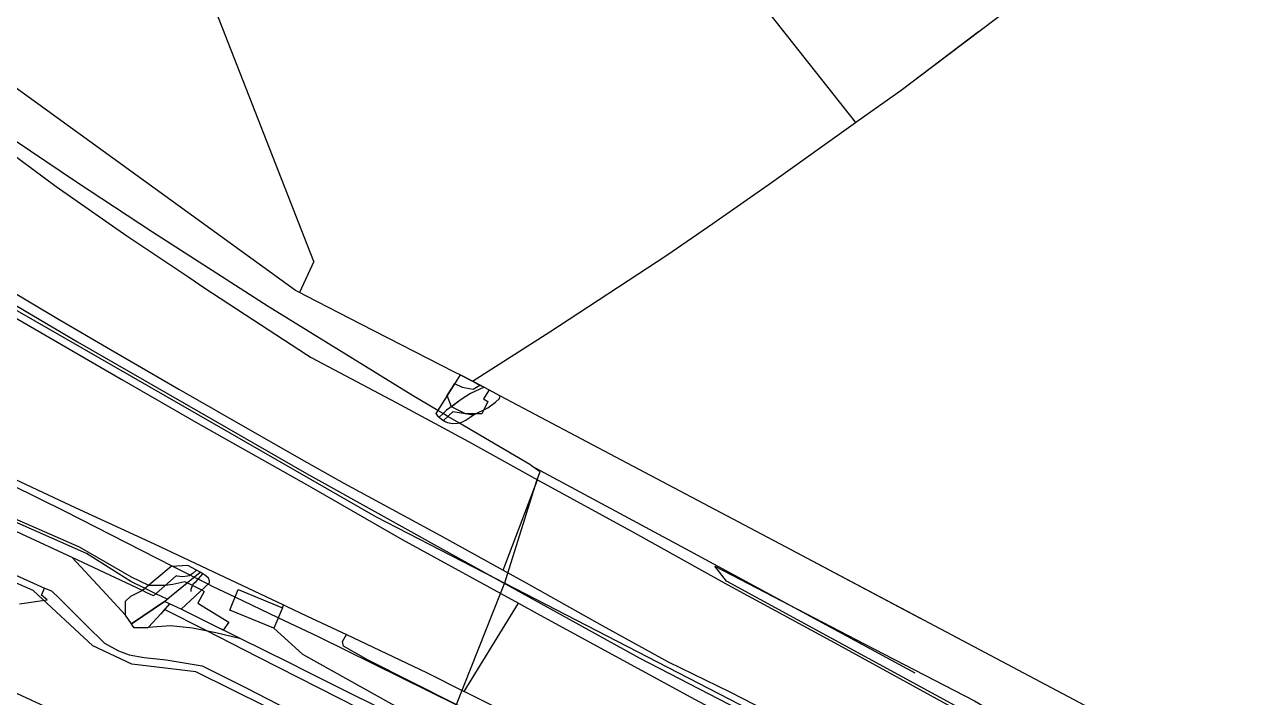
# Model space of a CAD drawing. Header units: millimetres. Extents: x 111502 to 977541, y 8702 to 1044108.
# Drawn here: x 975663.2 to 975899.7, y 476079.6 to 476211.1 of the extents above; entities that cross this region are included whole.
import ezdxf

# ---------------------------------------------------------------- set-up
doc = ezdxf.new("R2010")
doc.units = ezdxf.units.MM
doc.header["$LTSCALE"] = 0.25
doc.layers.add('X HVSS Site Background', color=8, linetype='Continuous')

# ---------------------------------------------------------------- blocks, each defined once
blk = doc.blocks.new('OS MAP')
at = {"layer": 'X HVSS Site Background'}
for points in [[(489069.49, 240940.5), (489092.5, 240925.08), (489114.61, 240910.28), (489143.44, 240890.98), (489166.22, 240876.35), (489199.3, 240853.06), (489223.87, 240836.73), (489269.62, 240806.38), (489302.27, 240784.61), (489326.42, 240769.22), (489369.36, 240741.84), (489396.31, 240725.09), (489428.2, 240706.47), (489455.32, 240690.48), (489500, 240664.75), (489529.59, 240648.27), (489564.93, 240628.79), (489595.97, 240612.71), (489616.37, 240602.3)], [(489498.63, 240700.12), (489497.9, 240700.5), (489441.24, 240741.57), (489413.65, 240761.27), (489403.84, 240768.03), (489372.08, 240790.4), (489343.44, 240810.9), (489333.47, 240818.46), (489304.11, 240843.25), (489277.74, 240863.95), (489277.48, 240864.85)], [(489501.43, 240706.13), (489480.79, 240759.13), (489461.88, 240806.83), (489474.04, 240810.4), (489484.99, 240816.56), (489495.94, 240829.18), (489508.03, 240846.4), (489505.59, 240849.83), (489510.63, 240855.46)], [(489530.16, 240830.73), (489607.14, 240733.31)], [(489543.94, 240666.26), (489543.59, 240666.51), (489529.73, 240674.66), (489527.59, 240675.92), (489526.66, 240676.46), (489525.62, 240677.07), (489520.72, 240679.96), (489492.52, 240697.4), (489470.01, 240711.91), (489455.17, 240721.67), (489430.99, 240737.9), (489409.69, 240752.26)], [(489607.14, 240733.31), (489607.4, 240733.5), (489616, 240739.6), (489631.13, 240751.05)], [(489532.4, 240682.8), (489547.5, 240692.4), (489570.3, 240707.4), (489579.3, 240713.6), (489590.7, 240721.6), (489607.14, 240733.31)], [(489501.43, 240706.13), (489498.63, 240700.12)], [(489437.31, 240700.09), (489513.49, 240656.36), (489538.68, 240643.35)], [(489532.4, 240682.8), (489529.98, 240684.03), (489528.9, 240684.58), (489510.6, 240693.9), (489500, 240699.4), (489498.63, 240700.12)], [(489528.28, 240677.81), (489527.47, 240680.02), (489528.35, 240681.42), (489528.92, 240682.35), (489530.36, 240681.63), (489532.51, 240681.24), (489533.85, 240682.04)], [(489532.4, 240682.8), (489532.6, 240682.7), (489533.85, 240682.04)], [(489533.85, 240682.04), (489534.66, 240681.61)], [(489534.66, 240681.61), (489532, 240680.4), (489530.2, 240679.2), (489528.28, 240677.81)], [(489535.64, 240681.09), (489534.55, 240679.36), (489535.42, 240678.83), (489534.63, 240677.22), (489534.24, 240676.42), (489533.01, 240676.4), (489531.53, 240676.39), (489531.04, 240676.38), (489530.78, 240676.52), (489528.28, 240677.81)], [(489534.66, 240681.61), (489535.64, 240681.09)], [(489535.64, 240681.09), (489537.81, 240679.93), (489561.4, 240667.4), (489593.4, 240650.5), (489619.76, 240636.53)], [(489330.47, 240652.12), (489336.23, 240668.04), (489349.25, 240678.94), (489366.45, 240678.86), (489375.6, 240675.54), (489397.79, 240665.46), (489426.32, 240652.58), (489448.94, 240642.4)], [(489606.89, 240562.24), (489594.63, 240568.49), (489547.22, 240591.98), (489512.93, 240608.92), (489478.43, 240626.06), (489465.94, 240627.54), (489458.32, 240631.14), (489446.68, 240641.93), (489366.24, 240677.28)], [(489476.72, 240643.41), (489476.29, 240643.63), (489473.97, 240643.11), (489472.45, 240642.87), (489469.23, 240642.9), (489465.91, 240644.53), (489455.75, 240650.36), (489439.33, 240657.52), (489424.71, 240664.6), (489424.21, 240664.84), (489411.22, 240671.02)], [(489480.81, 240643.13), (489478.87, 240644.12), (489478.07, 240644.53), (489477.3, 240644.92), (489473.97, 240646.62), (489452.92, 240657.37), (489426.83, 240670.22), (489425.53, 240670.85)], [(489468.05, 240641.9), (489454.28, 240648.33), (489444.5, 240652.9), (489421.23, 240663.64), (489415.7, 240666.2), (489410.17, 240668.74)], [(489472.83, 240640.2), (489470.66, 240641.26), (489468.53, 240642.31), (489465.76, 240643.66), (489457.09, 240649.17), (489440.81, 240656.37), (489423.21, 240664.44), (489420.27, 240665.78), (489410.81, 240670.13)], [(489543.94, 240666.26), (489574.74, 240649.64), (489618.71, 240625.87)], [(489545.58, 240665.1), (489543.94, 240666.26)], [(489595.88, 240549), (489589.55, 240553.25), (489567.96, 240563.2), (489538.33, 240575.47), (489493.46, 240597.7), (489475.89, 240609.34), (489467.63, 240613.36), (489449.85, 240618.86), (489427.84, 240629.02)], [(489538.68, 240643.35), (489538.91, 240644.06), (489544.99, 240663.56), (489545.58, 240665.1)], [(489444.02, 240639.31), (489449.42, 240640.12), (489448.3, 240641.03), (489448.94, 240642.4)], [(489448.94, 240642.4), (489450.27, 240641.87), (489451.88, 240640.29), (489457.08, 240635.09), (489460.61, 240631.65), (489463.34, 240630.12), (489465.45, 240629.33), (489468.37, 240628.85), (489472.63, 240628.38), (489479.66, 240627.19), (489488.23, 240622.9), (489494.45, 240619.71), (489505.8, 240614.1), (489519.31, 240607.09), (489522.77, 240605.36)], [(489468.05, 240641.9), (489465.67, 240640.76), (489464.7, 240639.86)], [(489472.83, 240640.2), (489473.65, 240640.87), (489476.72, 240643.41)], [(489480.04, 240641.75), (489479.58, 240641.98), (489477.79, 240642.88), (489476.72, 240643.41)], [(489529.2, 240619.58), (489502.38, 240632.85), (489494.51, 240636.59), (489486.1, 240640.59), (489481.78, 240642.64), (489480.81, 240643.13)], [(489529.2, 240619.58), (489529.25, 240619.65), (489537.89, 240641.34), (489538.66, 240643.27), (489538.68, 240643.35)], [(489538.68, 240643.35), (489586.43, 240618.71), (489616.47, 240603.37)], [(489464.68, 240637.07), (489464.7, 240639.86)], [(489465.87, 240635.41), (489472.35, 240639.8), (489472.83, 240640.2)], [(489480.04, 240641.75), (489478.79, 240639.47), (489484.87, 240635.74), (489483.76, 240634.19), (489479.62, 240636.24), (489475.55, 240638.25), (489473.32, 240639.33), (489472.94, 240638.9), (489472.32, 240638.21)], [(489472.32, 240638.21), (489471.58, 240637.39), (489469.19, 240634.73), (489469.08, 240634.6), (489466.42, 240634.63)], [(489611.59, 240567.9), (489540.57, 240603.8), (489514.13, 240616.95), (489490.57, 240628.89), (489480.29, 240634.14), (489472.32, 240638.21)], [(489465.87, 240635.41), (489464.68, 240637.07)], [(489466.42, 240634.63), (489466.1, 240635.08), (489465.87, 240635.41)]]:
    blk.add_lwpolyline(points, dxfattribs=at)
at = {"layer": 'X HVSS Site Background', "flags": 128}
for points in [[(489498.63, 240700.12), (489497.9, 240700.5), (489497.9, 240700.5), (489441.24, 240741.57), (489441.24, 240741.57), (489413.65, 240761.27), (489413.65, 240761.27), (489403.84, 240768.03), (489403.84, 240768.03), (489372.08, 240790.4), (489372.08, 240790.4), (489343.44, 240810.9), (489343.44, 240810.9), (489333.47, 240818.46), (489333.47, 240818.46), (489304.11, 240843.25), (489304.11, 240843.25), (489277.74, 240863.95), (489277.74, 240863.95), (489277.48, 240864.85)], [(489607.14, 240733.31), (489607.4, 240733.5), (489607.4, 240733.5), (489616, 240739.6), (489616, 240739.6), (489637.8, 240756.1)], [(489501.43, 240706.13), (489480.79, 240759.13), (489480.79, 240759.13), (489461.88, 240806.83), (489461.88, 240806.83), (489474.04, 240810.4), (489474.04, 240810.4), (489484.99, 240816.56), (489484.99, 240816.56), (489495.94, 240829.18), (489495.94, 240829.18), (489508.03, 240846.4), (489508.03, 240846.4), (489505.59, 240849.83), (489505.59, 240849.83), (489510.63, 240855.46)], [(489530.16, 240830.73), (489607.14, 240733.31)], [(489442.09, 240727.56), (489451.2, 240720.8), (489451.2, 240720.8), (489465, 240711.2), (489465, 240711.2), (489477.04, 240703.1), (489477.04, 240703.1), (489480, 240701.1), (489480, 240701.1), (489488.07, 240695.82), (489488.07, 240695.82), (489500, 240688), (489500, 240688), (489500.9, 240687.4), (489500.9, 240687.4), (489517.5, 240678.6), (489517.5, 240678.6), (489531.6, 240671), (489531.6, 240671), (489545.1, 240663.5)], [(489532.4, 240682.8), (489547.5, 240692.4), (489547.5, 240692.4), (489570.3, 240707.4), (489570.3, 240707.4), (489579.3, 240713.6), (489579.3, 240713.6), (489590.7, 240721.6), (489590.7, 240721.6), (489607.14, 240733.31)], [(489391.35, 240731.17), (489397.5, 240727.3), (489397.5, 240727.3), (489411, 240719.1), (489411, 240719.1), (489424.3, 240711.3), (489424.3, 240711.3), (489437.2, 240703.5), (489437.2, 240703.5), (489451.3, 240695.1), (489451.3, 240695.1), (489461.8, 240689), (489461.8, 240689), (489475.1, 240681.2), (489475.1, 240681.2), (489490.3, 240672.5), (489490.3, 240672.5), (489500, 240667), (489500, 240667), (489507.3, 240662.9), (489507.3, 240662.9), (489526, 240652.7), (489526, 240652.7), (489538.37, 240645.89)], [(489501.43, 240706.13), (489498.63, 240700.12)], [(489436.56, 240699.11), (489441.7, 240696.1), (489441.7, 240696.1), (489464, 240683.1), (489464, 240683.1), (489478.9, 240674.5), (489478.9, 240674.5), (489500, 240662.6), (489500, 240662.6), (489500.9, 240662.1), (489500.9, 240662.1), (489518.7, 240651.9), (489518.7, 240651.9), (489541.37, 240639.43)], [(489529.98, 240684.03), (489528.9, 240684.58), (489528.9, 240684.58), (489510.6, 240693.9), (489510.6, 240693.9), (489500, 240699.4), (489500, 240699.4), (489498.63, 240700.12)], [(489529.98, 240684.03), (489528.35, 240681.42), (489528.35, 240681.42), (489525.24, 240676.46), (489525.24, 240676.46), (489525.6, 240676), (489525.6, 240676), (489525.88, 240675.78)], [(489529.98, 240684.03), (489532.4, 240682.8)], [(489532.4, 240682.8), (489532.6, 240682.7), (489532.6, 240682.7), (489534.66, 240681.61)], [(489534.66, 240681.61), (489532, 240680.4), (489532, 240680.4), (489530.2, 240679.2), (489530.2, 240679.2), (489528, 240677.6), (489528, 240677.6), (489527.3, 240677.1), (489527.3, 240677.1), (489526.6, 240676.4), (489526.6, 240676.4), (489525.88, 240675.78)], [(489532.6, 240676.2), (489535.4, 240677.6), (489535.4, 240677.6), (489536.9, 240678.7), (489536.9, 240678.7), (489537.7, 240679.4), (489537.7, 240679.4), (489537.81, 240679.93)], [(489534.66, 240681.61), (489537.81, 240679.93)], [(489537.81, 240679.93), (489561.4, 240667.4), (489561.4, 240667.4), (489593.4, 240650.5), (489593.4, 240650.5), (489658.3, 240616.1), (489658.3, 240616.1), (489664.1, 240613), (489664.1, 240613), (489669.8, 240609.9), (489669.8, 240609.9), (489676.6, 240605.8), (489676.6, 240605.8), (489683.3, 240601.6)], [(489330.47, 240652.12), (489336.23, 240668.04), (489336.23, 240668.04), (489349.25, 240678.94), (489349.25, 240678.94), (489366.45, 240678.86), (489366.45, 240678.86), (489375.6, 240675.54), (489375.6, 240675.54), (489397.79, 240665.46), (489397.79, 240665.46), (489426.32, 240652.58), (489426.32, 240652.58), (489448.94, 240642.4)], [(489682.9, 240530.39), (489667.45, 240535.68), (489667.45, 240535.68), (489643.32, 240544.36), (489643.32, 240544.36), (489626.6, 240552.19), (489626.6, 240552.19), (489594.63, 240568.49), (489594.63, 240568.49), (489547.22, 240591.98), (489547.22, 240591.98), (489512.93, 240608.92), (489512.93, 240608.92), (489478.43, 240626.06), (489478.43, 240626.06), (489465.94, 240627.54), (489465.94, 240627.54), (489458.32, 240631.14), (489458.32, 240631.14), (489446.68, 240641.93), (489446.68, 240641.93), (489366.24, 240677.28)], [(489525.88, 240675.78), (489526.6, 240675.2), (489526.6, 240675.2), (489526.76, 240675.1)], [(489526.76, 240675.1), (489528.6, 240676.9), (489528.6, 240676.9), (489532.6, 240676.2)], [(489526.76, 240675.1), (489527.1, 240674.9), (489527.1, 240674.9), (489527.5, 240674.7), (489527.5, 240674.7), (489528.5, 240674.5), (489528.5, 240674.5), (489529.5, 240674.6), (489529.5, 240674.6), (489530.3, 240674.8), (489530.3, 240674.8), (489531.1, 240675.2), (489531.1, 240675.2), (489532.6, 240676.2)], [(489426.59, 240674.28), (489428.43, 240673.47), (489428.43, 240673.47), (489439.25, 240668.96), (489439.25, 240668.96), (489437.77, 240666.1), (489437.77, 240666.1), (489454.88, 240658.12), (489454.88, 240658.12), (489470.3, 240651), (489470.3, 240651), (489495.55, 240639.11)], [(489694.12, 240503.5), (489664.91, 240514.3), (489664.91, 240514.3), (489620.03, 240534.62), (489620.03, 240534.62), (489603.1, 240544.14), (489603.1, 240544.14), (489589.55, 240553.25), (489589.55, 240553.25), (489567.96, 240563.2), (489567.96, 240563.2), (489538.33, 240575.47), (489538.33, 240575.47), (489493.46, 240597.7), (489493.46, 240597.7), (489475.89, 240609.34), (489475.89, 240609.34), (489467.63, 240613.36), (489467.63, 240613.36), (489449.85, 240618.86), (489449.85, 240618.86), (489427.84, 240629.02)], [(489454.28, 240648.33), (489444.5, 240652.9), (489444.5, 240652.9), (489421.23, 240663.64)], [(489538.37, 240645.89), (489545.1, 240663.5)], [(489545.1, 240663.5), (489564, 240653.2), (489564, 240653.2), (489582.2, 240643), (489582.2, 240643), (489603.8, 240631.3), (489603.8, 240631.3), (489629.6, 240617.1), (489629.6, 240617.1), (489650.46, 240603.6), (489650.46, 240603.6), (489660.58, 240598.05), (489660.58, 240598.05), (489665.91, 240595.13), (489665.91, 240595.13), (489674.04, 240590.67), (489674.04, 240590.67), (489697.1, 240579.37)], [(489444.02, 240639.31), (489449.42, 240640.12), (489449.42, 240640.12), (489448.3, 240641.03), (489448.3, 240641.03), (489448.94, 240642.4)], [(489468.05, 240641.9), (489454.28, 240648.33)], [(489454.28, 240648.33), (489460.96, 240641.23), (489460.96, 240641.23), (489464.68, 240637.07)], [(489478.55, 240645.9), (489476.9, 240646.8), (489476.9, 240646.8), (489473.6, 240646.6), (489473.6, 240646.6), (489468.05, 240641.9)], [(489680.1, 240591.2), (489678.3, 240590.55), (489678.3, 240590.55), (489636.65, 240613.9), (489636.65, 240613.9), (489581.95, 240643.75), (489581.95, 240643.75), (489579.7, 240646.7)], [(489579.7, 240646.7), (489608.8, 240631.5), (489608.8, 240631.5), (489630.3, 240620.4), (489630.3, 240620.4), (489680.1, 240591.2)], [(489478.55, 240645.9), (489477.9, 240645.3), (489477.9, 240645.3), (489477.1, 240644.8), (489477.1, 240644.8), (489476.8, 240644.7), (489476.8, 240644.7), (489475.8, 240644.6), (489475.8, 240644.6), (489474.8, 240644.7), (489474.8, 240644.7), (489474.6, 240644.8), (489474.6, 240644.8), (489470.2, 240640.85), (489470.2, 240640.85), (489468.77, 240641.53), (489468.77, 240641.53), (489468.05, 240641.9)], [(489472.35, 240639.8), (489473.65, 240640.87), (489473.65, 240640.87), (489479.25, 240645.5)], [(489475.55, 240638.25), (489481.1, 240643.4), (489481.1, 240643.4), (489481.1, 240643.8), (489481.1, 240643.8), (489480.9, 240644.3), (489480.9, 240644.3), (489480.4, 240644.8), (489480.4, 240644.8), (489479.8, 240645.2)], [(489477.5, 240641.7), (489477.5, 240642.2), (489477.5, 240642.2), (489477.7, 240642.7), (489477.7, 240642.7), (489478, 240643.3), (489478, 240643.3), (489478.5, 240643.7), (489478.5, 240643.7), (489479.8, 240645.2)], [(489479.25, 240645.5), (489478.55, 240645.9)], [(489479.8, 240645.2), (489479.25, 240645.5)], [(489538.37, 240645.89), (489542.9, 240643.4), (489542.9, 240643.4), (489557.7, 240635.1), (489557.7, 240635.1), (489570.6, 240628), (489570.6, 240628), (489582.6, 240622.1), (489582.6, 240622.1), (489601.3, 240612.5), (489601.3, 240612.5), (489618.1, 240604), (489618.1, 240604), (489659, 240583.1), (489659, 240583.1), (489698.8, 240563.6)], [(489448.94, 240642.4), (489450.27, 240641.87), (489450.27, 240641.87), (489451.88, 240640.29), (489451.88, 240640.29), (489457.08, 240635.09), (489457.08, 240635.09), (489460.61, 240631.65), (489460.61, 240631.65), (489463.34, 240630.12), (489463.34, 240630.12), (489465.45, 240629.33), (489465.45, 240629.33), (489468.37, 240628.85), (489468.37, 240628.85), (489472.63, 240628.38), (489472.63, 240628.38), (489479.66, 240627.19), (489479.66, 240627.19), (489488.23, 240622.9), (489488.23, 240622.9), (489494.45, 240619.71)], [(489493.66, 240634.54), (489485.07, 240638.08), (489485.07, 240638.08), (489486.71, 240642.08), (489486.71, 240642.08), (489495.31, 240638.53)], [(489464.68, 240637.07), (489464.7, 240639.86)], [(489472.35, 240639.8), (489465.87, 240635.41)], [(489473.32, 240639.33), (489472.35, 240639.8)], [(489473.32, 240639.33), (489471.58, 240637.39), (489471.58, 240637.39), (489469.19, 240634.73)], [(489475.55, 240638.25), (489473.32, 240639.33)], [(489486.98, 240632.6), (489479.62, 240636.24), (489479.62, 240636.24), (489475.55, 240638.25)], [(489495.31, 240638.53), (489493.66, 240634.54)], [(489495.31, 240638.53), (489495.55, 240639.11)], [(489495.55, 240639.11), (489496.2, 240638.8), (489496.2, 240638.8), (489500, 240637), (489500, 240637), (489507.81, 240633.3)], [(489530.8, 240622.2), (489541.37, 240639.43)], [(489541.37, 240639.43), (489545.6, 240637.1), (489545.6, 240637.1), (489575, 240621.1), (489575, 240621.1), (489602.4, 240606.4), (489602.4, 240606.4), (489629.8, 240592.6), (489629.8, 240592.6), (489660.9, 240577.1), (489660.9, 240577.1), (489667.5, 240573.6), (489667.5, 240573.6), (489689.4, 240563.1)], [(489465.87, 240635.41), (489464.68, 240637.07)], [(489466.42, 240634.63), (489466.1, 240635.08), (489466.1, 240635.08), (489465.87, 240635.41)], [(489469.19, 240634.73), (489469.08, 240634.6), (489469.08, 240634.6), (489466.42, 240634.63)], [(489469.19, 240634.73), (489473.46, 240635.06), (489473.46, 240635.06), (489477.8, 240634.65), (489477.8, 240634.65), (489482.32, 240633.73), (489482.32, 240633.73), (489486.98, 240632.6)], [(489691.1, 240538.7), (489671.4, 240544.9), (489671.4, 240544.9), (489659.3, 240548.5), (489659.3, 240548.5), (489648.5, 240551.5), (489648.5, 240551.5), (489639.6, 240555.6), (489639.6, 240555.6), (489623.8, 240562.9), (489623.8, 240562.9), (489587.7, 240581.3), (489587.7, 240581.3), (489550.6, 240600.3), (489550.6, 240600.3), (489521.8, 240615.2), (489521.8, 240615.2), (489500, 240626.1), (489500, 240626.1), (489496.7, 240627.8), (489496.7, 240627.8), (489486.98, 240632.6)], [(489493.66, 240634.54), (489499.25, 240629.51), (489499.25, 240629.51), (489516.61, 240619.79), (489516.61, 240619.79), (489543.4, 240605.94), (489543.4, 240605.94), (489545.97, 240611.21), (489545.97, 240611.21), (489512.04, 240628.33), (489512.04, 240628.33), (489507.22, 240631.06), (489507.22, 240631.06), (489507.02, 240631.93), (489507.02, 240631.93), (489507.81, 240633.3)], [(489507.81, 240633.3), (489523.4, 240625.9), (489523.4, 240625.9), (489530.8, 240622.2)], [(489690.8, 240545.7), (489674.9, 240552.5), (489674.9, 240552.5), (489654.9, 240561), (489654.9, 240561), (489640.3, 240567.6), (489640.3, 240567.6), (489622.3, 240576.6), (489622.3, 240576.6), (489597.8, 240588.8), (489597.8, 240588.8), (489571, 240602.1), (489571, 240602.1), (489530.8, 240622.2)]]:
    blk.add_lwpolyline(points, dxfattribs=at)

msp = doc.modelspace()

# ---------------------------------------------------------------- block references
at = {"lineweight": 0}
msp.add_blockref('OS MAP', (486218.2, 235458.61), dxfattribs=at)

doc.saveas('drawing.dxf')
